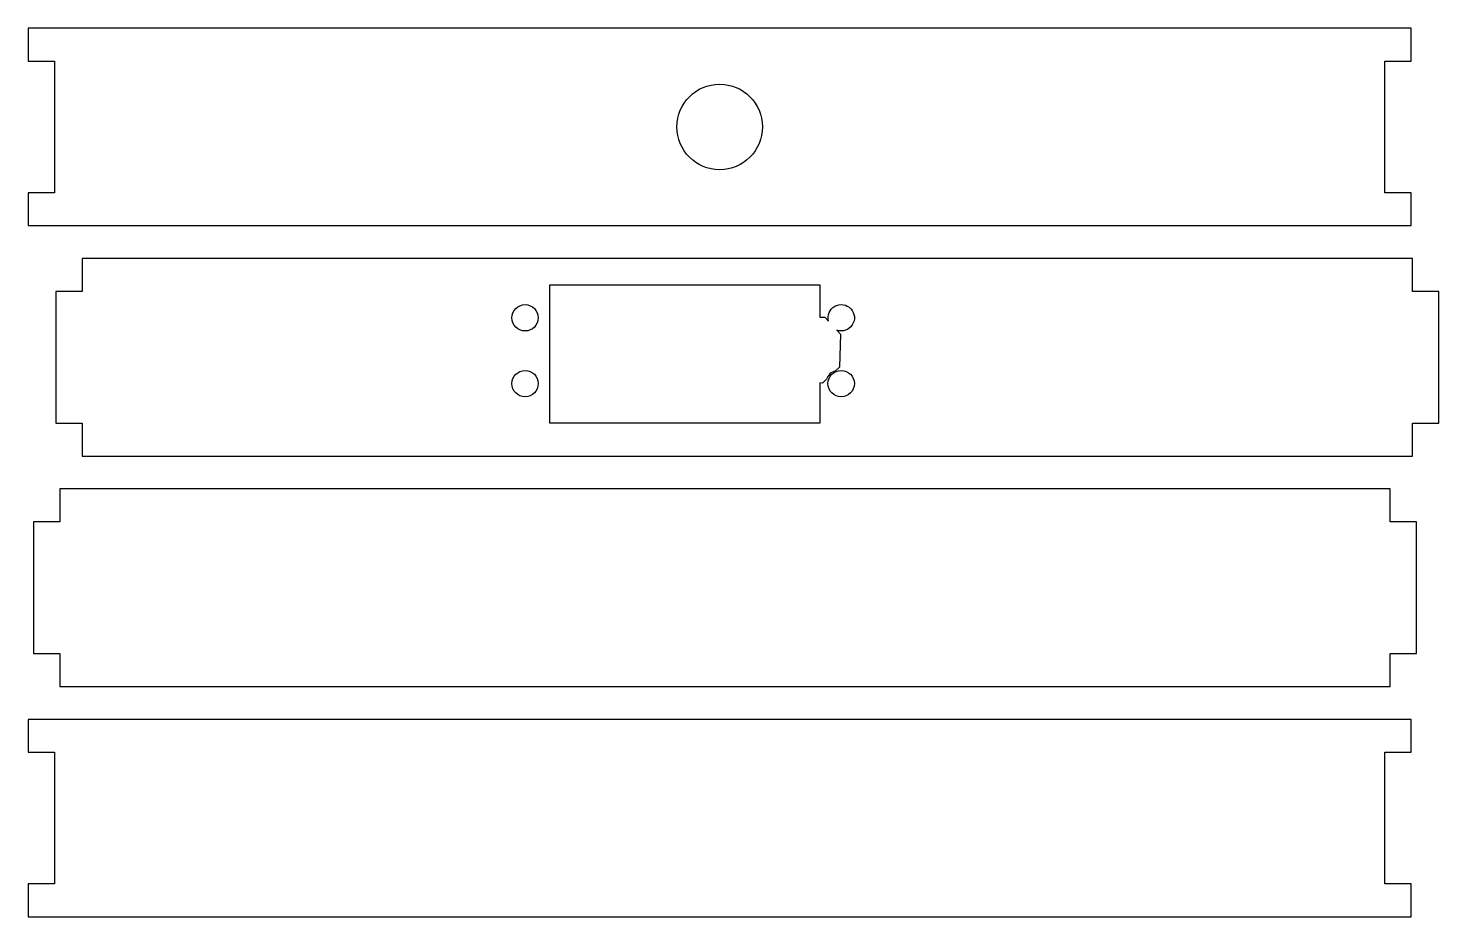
# Model space of a CAD drawing. Header units: millimetres. Extents: x -130 to 84, y -23 to 112.
import ezdxf

# ---------------------------------------------------------------- set-up
doc = ezdxf.new("R2010")
doc.units = ezdxf.units.MM
doc.layers.get('0').update_dxf_attribs({"linetype": 'CONTINUOUS'})

msp = doc.modelspace()

# ---------------------------------------------------------------- linework, layer by layer
for points in [[(-130, 87), (-130, 82), (80, 82), (80, 87), (76, 87), (76, 107), (80, 107), (80, 112), (-130, 112), (-130, 107), (-126, 107), (-126, 87)], [(80.2, 52), (84.2, 52), (84.2, 72), (80.2, 72), (80.2, 77), (-121.8, 77), (-121.8, 72), (-125.8, 72), (-125.8, 52), (-121.8, 52), (-121.8, 47), (80.2, 47)], [(80.8, 37), (76.8, 37), (76.8, 42), (-125.2, 42), (-125.2, 37), (-129.2, 37), (-129.2, 17), (-125.2, 17), (-125.2, 12), (76.8, 12), (76.8, 17), (80.8, 17)], [(-130, 2), (-126, 2), (-126, -18), (-130, -18), (-130, -23), (80, -23), (80, -18), (76, -18), (76, 2), (80, 2), (80, 7), (-130, 7)]]:
    msp.add_lwpolyline(points, close=True)
msp.add_lwpolyline([(-9.8, 52), (-50.8, 52), (-50.8, 73), (-9.8, 73), (-9.8, 68.11), (-9.05, 68.09), (-8.48, 67.48, -4.027912), (-7.2, 66.11), (-6.64, 65.5), (-6.81, 60.5), (-7.42, 59.94, 0.248268), (-8.79, 58.66), (-9.4, 58.09), (-9.8, 58.11)], format="xyb", close=True)
for centre, radius in [((-25, 97), 6.5), ((-54.55, 68), 2), ((-54.55, 58), 2), ((-6.55, 58), 2)]:
    msp.add_circle(centre, radius)

doc.saveas('drawing.dxf')
